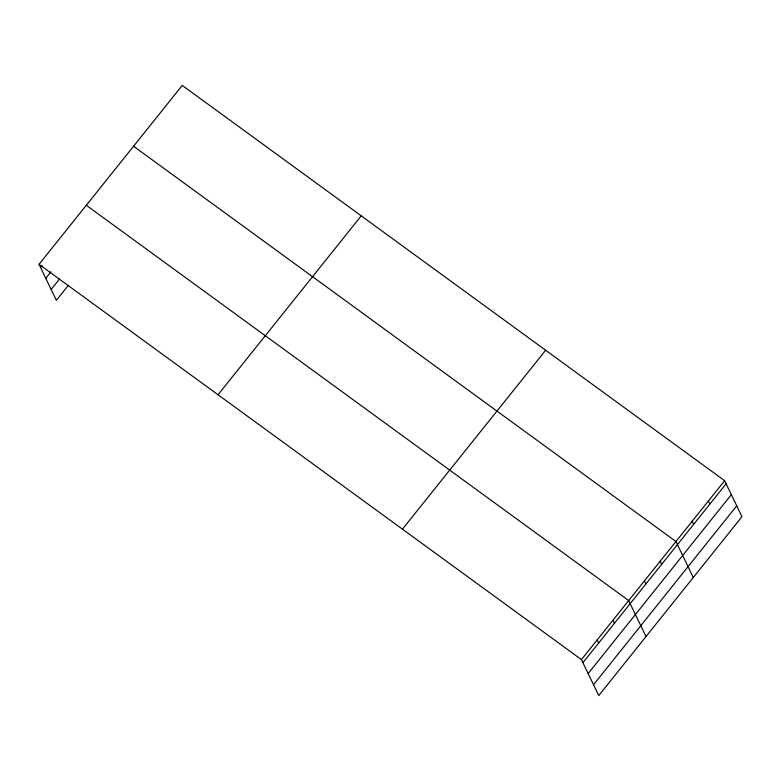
<?xml version="1.0" encoding="UTF-8"?>
<svg xmlns="http://www.w3.org/2000/svg" width="781" height="781" viewBox="0 0 781 781"><rect width="100%" height="100%" fill="white"/><g stroke="black" fill="none" stroke-linecap="round" stroke-linejoin="round"><path stroke-width="1.17" d="M39.05 264.32L182.246 85.412L724.631 480.686L741.95 516.68L598.754 695.588L581.425 659.594L39.05 264.32L56.369 300.314L68.377 285.319M40.544 267.434L42.047 265.56M45.767 278.29L51.019 271.729M51.146 289.468L59.405 279.159M218.036 394.766L361.232 215.849M402.449 529.157L545.646 350.249M581.425 659.594L724.631 480.686M582.929 662.708L726.125 483.8M588.152 673.564L731.348 494.646M593.531 684.742L736.727 505.824M133.561 146.242L675.936 541.516L693.264 577.51M86.31 205.286L628.685 600.56L646.004 636.544M708.396 500.963L709.9 504.077M692.171 521.239L693.665 524.354M660.189 561.197L661.683 564.312M644.432 580.879L645.936 583.993M612.929 620.231L614.432 623.345M597.182 639.912L598.676 643.027"/></g></svg>
